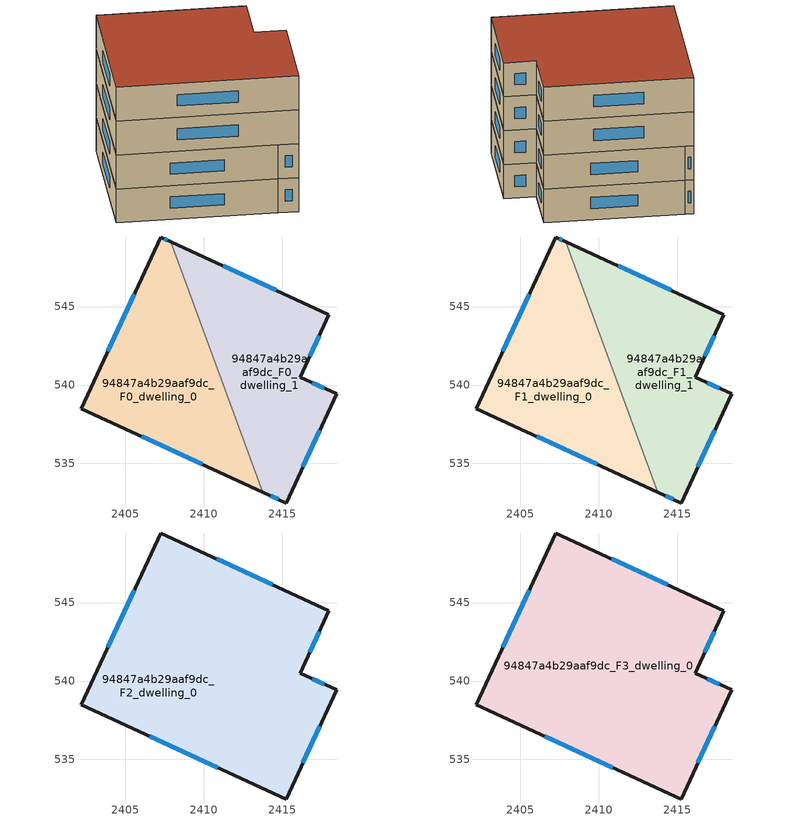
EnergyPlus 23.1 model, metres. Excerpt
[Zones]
94847a4b29aaf9dc_F0_dwelling_0
 floor ground (EU_floor_Construction): 2407.88,549.14 2413.76,533.17 2402.2,538.5 2407.25,549.43 z0
 wall outside (EU_wall_Construction): 2407.88,549.14 2407.25,549.43 2402.2,538.5 2413.76,533.17 z0:3
 wall to 94847a4b29aaf9dc_F0_dwelling_1 (EU_wall_Construction): 2413.76,533.17 2407.88,549.14 z0:3
 window (EU_Window_Construction): 2405.56,545.79 2403.88,542.14 / 2407.67,549.24 2407.46,549.33 / 2406.05,536.72 2409.9,534.94 z1:2
94847a4b29aaf9dc_F0_dwelling_1
 floor ground (EU_floor_Construction): 2417.97,544.47 2416.13,540.5 2418.45,539.43 2415.24,532.48 2413.76,533.17 2407.88,549.14 z0
 wall outside (EU_wall_Construction): 2413.76,533.17 2415.24,532.48 2418.45,539.43 2416.13,540.5 2417.97,544.47 2407.88,549.14 z0:3
 window (EU_Window_Construction): 2416.31,534.8 2417.38,537.12 / 2414.25,532.94 2414.74,532.71 / 2414.6,546.03 2411.24,547.58 / 2416.74,541.83 2417.35,543.15 / 2417.67,539.79 2416.9,540.15 z1:2
94847a4b29aaf9dc_F1_dwelling_0
 floor to 94847a4b29aaf9dc_F0_dwelling_0 (EU_floor_Construction): 2407.88,549.14 2413.76,533.17 2402.2,538.5 2407.25,549.43 z3
 wall outside (EU_wall_Construction): 2407.88,549.14 2407.25,549.43 2402.2,538.5 2413.76,533.17 z3:6
 wall to 94847a4b29aaf9dc_F1_dwelling_1 (EU_wall_Construction): 2413.76,533.17 2407.88,549.14 z3:6
 window (EU_Window_Construction): 2405.56,545.79 2403.88,542.14 / 2407.67,549.24 2407.46,549.33 / 2406.05,536.72 2409.9,534.94 z4:5
94847a4b29aaf9dc_F1_dwelling_1
 floor to 94847a4b29aaf9dc_F0_dwelling_1 (EU_floor_Construction): 2417.97,544.47 2416.13,540.5 2418.45,539.43 2415.24,532.48 2413.76,533.17 2407.88,549.14 z3
 wall outside (EU_wall_Construction): 2413.76,533.17 2415.24,532.48 2418.45,539.43 2416.13,540.5 2417.97,544.47 2407.88,549.14 z3:6
 window (EU_Window_Construction): 2416.31,534.8 2417.38,537.12 / 2414.25,532.94 2414.74,532.71 / 2414.6,546.03 2411.24,547.58 / 2416.74,541.83 2417.35,543.15 / 2417.67,539.79 2416.9,540.15 z4:5
94847a4b29aaf9dc_F2_dwelling_0
 floor to 94847a4b29aaf9dc_F1_dwelling_0 (EU_floor_Construction): 2407.88,549.14 2413.76,533.17 2402.2,538.5 2407.25,549.43 z6
 floor to 94847a4b29aaf9dc_F1_dwelling_1 (EU_floor_Construction): 2417.97,544.47 2416.13,540.5 2418.45,539.43 2415.24,532.48 2413.76,533.17 2407.88,549.14 z6
 wall outside (EU_wall_Construction): 2415.24,532.48 2418.45,539.43 2416.13,540.5 2417.97,544.47 2407.25,549.43 2402.2,538.5 2415.24,532.48 z6:9
 window (EU_Window_Construction): 2416.31,534.8 2417.38,537.12 / 2406.54,536.5 2410.89,534.49 / 2405.56,545.79 2403.88,542.14 / 2414.39,546.13 2410.82,547.78 / 2416.74,541.83 2417.35,543.15 / 2417.67,539.79 2416.9,540.15 z7:8
94847a4b29aaf9dc_F3_dwelling_0
 floor to 94847a4b29aaf9dc_F2_dwelling_0 (EU_floor_Construction): 2417.97,544.47 2416.13,540.5 2418.45,539.43 2415.24,532.48 2402.2,538.5 2407.25,549.43 z9
 wall outside (EU_wall_Construction): 2415.24,532.48 2418.45,539.43 2416.13,540.5 2417.97,544.47 2407.25,549.43 2402.2,538.5 2415.24,532.48 z9:12
 window (EU_Window_Construction): 2416.31,534.8 2417.38,537.12 / 2406.54,536.5 2410.89,534.49 / 2405.56,545.79 2403.88,542.14 / 2414.39,546.13 2410.82,547.78 / 2416.74,541.83 2417.35,543.15 / 2417.67,539.79 2416.9,540.15 z10:11
 roof outside (EU_roof_Construction): 2415.24,532.48 2418.45,539.43 2416.13,540.5 2417.97,544.47 2407.25,549.43 2402.2,538.5 z12
[Building]
EU S2 Campaign: North Axis=0; Terrain=City; Solar Distribution=FullExterior
[Site:Location]
Bologna: Latitude=44.5; Longitude=11.25; Time Zone=1; Elevation=37
[SizingPeriod:WeatherFileDays]
AnnualSizingPeriod: Begin Month=1; Begin Day of Month=1; End Month=12; End Day of Month=31; Day of Week for Start Day=Monday; Use Weather File Daylight Saving Period=No; Use Weather File Rain and Snow Indicators=No
[MATERIAL]
EU_InternalMass_Material: Roughness=MediumRough; Thickness=0.1; Conductivity=1; Density=1800; Specific Heat=900; Thermal Absorptance=0.9; Solar Absorptance=0.7; Visible Absorptance=0.7
[MATERIAL:NOMASS] Roughness=MediumRough; Thermal Absorptance=0.9; Solar Absorptance=0.7; Visible Absorptance=0.7
Name | Thermal Resistance
EU_wall_NoMass | 0.937881
EU_roof_NoMass | 0.548572
EU_floor_NoMass | 0.71348
[WINDOWMATERIAL:SIMPLEGLAZINGSYSTEM]
EU_Window_SimpleGlazing: UFactor=4.25633; Solar Heat Gain Coefficient=0.85; Visible Transmittance=0.85
[CONSTRUCTION]
EU_wall_Construction: EU_wall_NoMass
EU_roof_Construction: EU_roof_NoMass
EU_floor_Construction: EU_floor_NoMass
EU_Window_Construction: EU_Window_SimpleGlazing
EU_InternalMass_Construction: EU_InternalMass_Material
[ZONE] Type=1; Multiplier=1; Ceiling Height=autocalculate; Floor Area=autocalculate; Part of Total Floor Area=Yes
Name | Volume
94847a4b29aaf9dc_F0_dwelling_0; 94847a4b29aaf9dc_F1_dwelling_0 | 242.524
94847a4b29aaf9dc_F2_dwelling_0 | 485.005
94847a4b29aaf9dc_F3_dwelling_0 | 485.006
94847a4b29aaf9dc_F0_dwelling_1 | 242.493
94847a4b29aaf9dc_F1_dwelling_1 | 242.494
[INTERNALMASS] Construction=EU_InternalMass_Construction
Name | Zone or ZoneList | Surface Area
94847a4b29aaf9dc_F0_dwelling_0_EU_InternalMass | 94847a4b29aaf9dc_F0_dwelling_0 | 80.8412
94847a4b29aaf9dc_F0_dwelling_1_EU_InternalMass | 94847a4b29aaf9dc_F0_dwelling_1 | 80.8311
94847a4b29aaf9dc_F1_dwelling_0_EU_InternalMass | 94847a4b29aaf9dc_F1_dwelling_0 | 80.8412
94847a4b29aaf9dc_F1_dwelling_1_EU_InternalMass | 94847a4b29aaf9dc_F1_dwelling_1 | 80.8311
94847a4b29aaf9dc_F2_dwelling_0_EU_InternalMass | 94847a4b29aaf9dc_F2_dwelling_0 | 161.669
94847a4b29aaf9dc_F3_dwelling_0_EU_InternalMass | 94847a4b29aaf9dc_F3_dwelling_0 | 161.669
[OTHEREQUIPMENT] Fuel Type=Electricity; Design Level Calculation Method=Watts/Area; Power per Zone Floor Area=1; Fraction Latent=0; Fraction Radiant=0; Fraction Lost=0; Carbon Dioxide Generation Rate=0; EndUse Subcategory=EU_Step8_InternalGains
Name | Zone or ZoneList or Space or SpaceList | Schedule
EU_Step8_InternalGain_94847a4b29aaf9dc_F0_dwelling_0_f000 | 94847a4b29aaf9dc_F0_dwelling_0 | EU_Step8_GainSchedule_94847a4b29aaf9dc_F0_dwelling_0_f000
EU_Step8_InternalGain_94847a4b29aaf9dc_F0_dwelling_1_f000 | 94847a4b29aaf9dc_F0_dwelling_1 | EU_Step8_GainSchedule_94847a4b29aaf9dc_F0_dwelling_1_f000
EU_Step8_InternalGain_94847a4b29aaf9dc_F1_dwelling_0_f000 | 94847a4b29aaf9dc_F1_dwelling_0 | EU_Step8_GainSchedule_94847a4b29aaf9dc_F1_dwelling_0_f000
EU_Step8_InternalGain_94847a4b29aaf9dc_F1_dwelling_1_f000 | 94847a4b29aaf9dc_F1_dwelling_1 | EU_Step8_GainSchedule_94847a4b29aaf9dc_F1_dwelling_1_f000
EU_Step8_InternalGain_94847a4b29aaf9dc_F2_dwelling_0_f000 | 94847a4b29aaf9dc_F2_dwelling_0 | EU_Step8_GainSchedule_94847a4b29aaf9dc_F2_dwelling_0_f000
EU_Step8_InternalGain_94847a4b29aaf9dc_F3_dwelling_0_f000 | 94847a4b29aaf9dc_F3_dwelling_0 | EU_Step8_GainSchedule_94847a4b29aaf9dc_F3_dwelling_0_f000
[ZONEVENTILATION:DESIGNFLOWRATE] Schedule=EU_AlwaysOn; Design Flow Rate Calculation Method=AirChanges/Hour; Air Changes per Hour=0.687892; Ventilation Type=Natural; Fan Pressure Rise=0; Fan Total Efficiency=1; Constant Term Coefficient=1; Temperature Term Coefficient=0; Velocity Term Coefficient=0; Velocity Squared Term Coefficient=0; Minimum Indoor Temperature=-100; Maximum Indoor Temperature=100; Delta Temperature=-100; Minimum Outdoor Temperature=-100; Maximum Outdoor Temperature=100; Maximum Wind Speed=40
Name | Zone or ZoneList or Space or SpaceList
EU_ConstantAir_94847a4b29aaf9dc_F0_dwelling_0 | 94847a4b29aaf9dc_F0_dwelling_0
EU_ConstantAir_94847a4b29aaf9dc_F0_dwelling_1 | 94847a4b29aaf9dc_F0_dwelling_1
EU_ConstantAir_94847a4b29aaf9dc_F1_dwelling_0 | 94847a4b29aaf9dc_F1_dwelling_0
EU_ConstantAir_94847a4b29aaf9dc_F1_dwelling_1 | 94847a4b29aaf9dc_F1_dwelling_1
EU_ConstantAir_94847a4b29aaf9dc_F2_dwelling_0 | 94847a4b29aaf9dc_F2_dwelling_0
EU_ConstantAir_94847a4b29aaf9dc_F3_dwelling_0 | 94847a4b29aaf9dc_F3_dwelling_0
[HVACTEMPLATE:THERMOSTAT] Constant Heating Setpoint=20; Constant Cooling Setpoint=50
EU_HeatOnly_94847a4b29aaf9dc_F0_dwelling_0; EU_HeatOnly_94847a4b29aaf9dc_F0_dwelling_1; EU_HeatOnly_94847a4b29aaf9dc_F1_dwelling_0; EU_HeatOnly_94847a4b29aaf9dc_F1_dwelling_1; EU_HeatOnly_94847a4b29aaf9dc_F2_dwelling_0; EU_HeatOnly_94847a4b29aaf9dc_F3_dwelling_0
[HVACTEMPLATE:ZONE:IDEALLOADSAIRSYSTEM] System Availability Schedule=EU_AlwaysOn; Maximum Heating Supply Air Temperature=50; Minimum Cooling Supply Air Temperature=13; Maximum Heating Supply Air Humidity Ratio=0.0156; Minimum Cooling Supply Air Humidity Ratio=0.0077; Heating Limit=NoLimit; Cooling Limit=NoLimit; Heating Availability Schedule=EU_AlwaysOn; Cooling Availability Schedule=EU_CoolingOff; Dehumidification Control Type=ConstantSensibleHeatRatio; Cooling Sensible Heat Ratio=0.7; Dehumidification Setpoint=60; Humidification Control Type=None; Humidification Setpoint=30; Outdoor Air Method=None; Outdoor Air Flow Rate per Person=0.00944; Outdoor Air Flow Rate per Zone Floor Area=0; Outdoor Air Flow Rate per Zone=0; Demand Controlled Ventilation Type=None; Outdoor Air Economizer Type=NoEconomizer; Heat Recovery Type=None; Sensible Heat Recovery Effectiveness=0.7; Latent Heat Recovery Effectiveness=0.65
Name | Template Thermostat
94847a4b29aaf9dc_F0_dwelling_0 | EU_HeatOnly_94847a4b29aaf9dc_F0_dwelling_0
94847a4b29aaf9dc_F0_dwelling_1 | EU_HeatOnly_94847a4b29aaf9dc_F0_dwelling_1
94847a4b29aaf9dc_F1_dwelling_0 | EU_HeatOnly_94847a4b29aaf9dc_F1_dwelling_0
94847a4b29aaf9dc_F1_dwelling_1 | EU_HeatOnly_94847a4b29aaf9dc_F1_dwelling_1
94847a4b29aaf9dc_F2_dwelling_0 | EU_HeatOnly_94847a4b29aaf9dc_F2_dwelling_0
94847a4b29aaf9dc_F3_dwelling_0 | EU_HeatOnly_94847a4b29aaf9dc_F3_dwelling_0
[SIZING:ZONE] Zone Cooling Design Supply Air Temperature Input Method=SupplyAirTemperature; Zone Cooling Design Supply Air Temperature=13; Zone Heating Design Supply Air Temperature Input Method=SupplyAirTemperature; Zone Heating Design Supply Air Temperature=50; Zone Cooling Design Supply Air Humidity Ratio=0.008; Zone Heating Design Supply Air Humidity Ratio=0.008; Cooling Design Air Flow Method=DesignDay; Cooling Design Air Flow Rate=0; Cooling Minimum Air Flow per Zone Floor Area=0.000762; Cooling Minimum Air Flow=0; Cooling Minimum Air Flow Fraction=0.2; Heating Design Air Flow Method=DesignDay; Heating Design Air Flow Rate=0; Heating Maximum Air Flow per Zone Floor Area=0.002032; Heating Maximum Air Flow=0.141576; Heating Maximum Air Flow Fraction=0.3; Account for Dedicated Outdoor Air System=No; Dedicated Outdoor Air System Control Strategy=NeutralSupplyAir; Dedicated Outdoor Air Low Setpoint Temperature for Design=autosize; Dedicated Outdoor Air High Setpoint Temperature for Design=autosize; Zone Load Sizing Method=Sensible Load Only No Latent Load; Zone Latent Cooling Design Supply Air Humidity Ratio Input Method=HumidityRatioDifference; Zone Cooling Design Supply Air Humidity Ratio Difference=0.005; Zone Latent Heating Design Supply Air Humidity Ratio Input Method=HumidityRatioDifference; Zone Humidification Design Supply Air Humidity Ratio Difference=0.005
94847a4b29aaf9dc_F0_dwelling_0; 94847a4b29aaf9dc_F0_dwelling_1; 94847a4b29aaf9dc_F1_dwelling_0; 94847a4b29aaf9dc_F1_dwelling_1; 94847a4b29aaf9dc_F2_dwelling_0; 94847a4b29aaf9dc_F3_dwelling_0
[SCHEDULE:CONSTANT]
Name | Hourly Value
EU_AlwaysOn | 1
EU_CoolingOff | 0
[SCHEDULE:FILE] Column Number=1; Rows to Skip at Top=0; Number of Hours of Data=8760; Column Separator=Comma; Interpolate to Timestep=No; Minutes per Item=60; Adjust Schedule for Daylight Savings=Yes
Name | File
EU_Step8_GainSchedule_94847a4b29aaf9dc_F0_dwelling_0_f000 | ../../schedules/94847a4b29aaf9dc/94847a4b29aaf9dc_F0_dwelling_0_f000_gain.csv
EU_Step8_GainSchedule_94847a4b29aaf9dc_F0_dwelling_1_f000 | ../../schedules/94847a4b29aaf9dc/94847a4b29aaf9dc_F0_dwelling_1_f000_gain.csv
EU_Step8_GainSchedule_94847a4b29aaf9dc_F1_dwelling_0_f000 | ../../schedules/94847a4b29aaf9dc/94847a4b29aaf9dc_F1_dwelling_0_f000_gain.csv
EU_Step8_GainSchedule_94847a4b29aaf9dc_F1_dwelling_1_f000 | ../../schedules/94847a4b29aaf9dc/94847a4b29aaf9dc_F1_dwelling_1_f000_gain.csv
EU_Step8_GainSchedule_94847a4b29aaf9dc_F2_dwelling_0_f000 | ../../schedules/94847a4b29aaf9dc/94847a4b29aaf9dc_F2_dwelling_0_f000_gain.csv
EU_Step8_GainSchedule_94847a4b29aaf9dc_F3_dwelling_0_f000 | ../../schedules/94847a4b29aaf9dc/94847a4b29aaf9dc_F3_dwelling_0_f000_gain.csv
